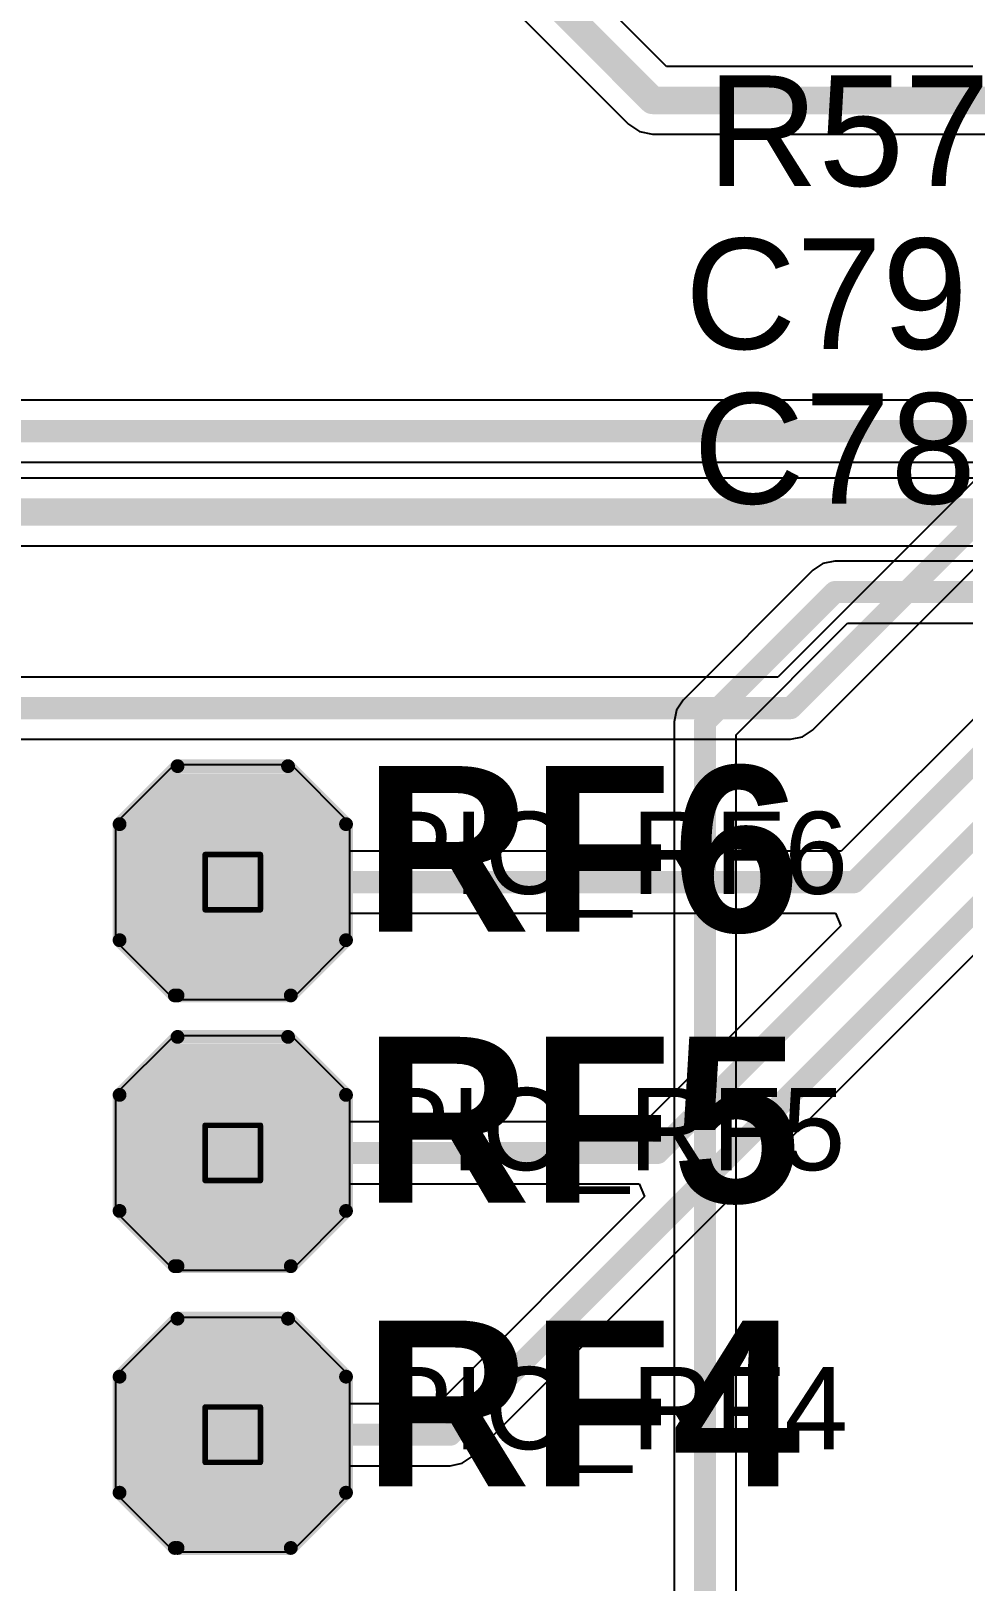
# Model space of a CAD drawing. Header units: inches. Extents: x -0.1 to 17.9, y -0.8 to 4.8.
# Drawn here: x 0.474 to 0.811, y 2.234 to 2.795 of the extents above; entities that cross this region are included whole.
import ezdxf

# ---------------------------------------------------------------- set-up
doc = ezdxf.new("R2010")
doc.units = ezdxf.units.IN
doc.header["$MEASUREMENT"] = 0
for name, color, linetype in [('Bottom Layer 1', 5, 'Continuous'), ('Bottom Solder', 6, 'Continuous'), ('Drill Drawing', 1, 'Continuous'), ('GND+Signal', 16, 'Continuous'), ('Multi-Layer', 9, 'Continuous'), ('Pad Holes', 156, 'Continuous'), ('PWR+Signal', 76, 'Continuous'), ('Top 3D Body', 56, 'Continuous'), ('Top Layer 1', 1, 'Continuous'), ('Top Overlay', 2, 'Continuous'), ('Top Solder', 216, 'Continuous')]:
    doc.layers.add(name, color=color, linetype=linetype)
doc.styles.add('Arial', font='', dxfattribs={"height": 0.2})
doc.styles.add('Arial_Bold', font='', dxfattribs={"height": 0.2})
doc.styles.get('Arial').set_extended_font_data('Arial')
doc.styles.get('Arial_Bold').set_extended_font_data('Arial', bold=True)

# ---------------------------------------------------------------- blocks, each defined once
blk = doc.blocks.new('T____P______TH_1_8___H_________0_92___61')
at = {"layer": 'Bottom Layer 1'}
blk.add_hatch(color=5, dxfattribs=at).paths.add_polyline_path([(0.01772, 0.03543), (-0.01772, 0.03543), (-0.03543, 0.01772), (-0.03543, -0.01772), (-0.01772, -0.03543), (0.01772, -0.03543), (0.03543, -0.01772), (0.03543, 0.01772)])
at = {"layer": 'Bottom Solder'}
blk.add_hatch(color=6, dxfattribs=at).paths.add_polyline_path([(0.01972, 0.03943), (-0.01972, 0.03943), (-0.03943, 0.01972), (-0.03943, -0.01972), (-0.01972, -0.03943), (0.01972, -0.03943), (0.03943, -0.01972), (0.03943, 0.01972)])
at = {"layer": 'GND+Signal'}
blk.add_hatch(color=16, dxfattribs=at).paths.add_polyline_path([(0.01772, 0.03543), (-0.01772, 0.03543), (-0.03543, 0.01772), (-0.03543, -0.01772), (-0.01772, -0.03543), (0.01772, -0.03543), (0.03543, -0.01772), (0.03543, 0.01772)])
at = {"layer": 'Multi-Layer'}
blk.add_hatch(color=9, dxfattribs=at).paths.add_polyline_path([(0.01772, 0.03543), (-0.01772, 0.03543), (-0.03543, 0.01772), (-0.03543, -0.01772), (-0.01772, -0.03543), (0.01772, -0.03543), (0.03543, -0.01772), (0.03543, 0.01772)])
at = {"layer": 'Pad Holes'}
h = blk.add_hatch(color=7, dxfattribs=at)
edge = h.paths.add_edge_path()
edge.add_arc((0, 0), 0.01811, 0, 360)
at = {"layer": 'PWR+Signal'}
blk.add_hatch(color=76, dxfattribs=at).paths.add_polyline_path([(0.01772, 0.03543), (-0.01772, 0.03543), (-0.03543, 0.01772), (-0.03543, -0.01772), (-0.01772, -0.03543), (0.01772, -0.03543), (0.03543, -0.01772), (0.03543, 0.01772)])
at = {"layer": 'Top Layer 1'}
blk.add_hatch(color=1, dxfattribs=at).paths.add_polyline_path([(0.01772, 0.03543), (-0.01772, 0.03543), (-0.03543, 0.01772), (-0.03543, -0.01772), (-0.01772, -0.03543), (0.01772, -0.03543), (0.03543, -0.01772), (0.03543, 0.01772)])
at = {"layer": 'Top Solder'}
blk.add_hatch(color=216, dxfattribs=at).paths.add_polyline_path([(0.01972, 0.03943), (-0.01972, 0.03943), (-0.03943, 0.01972), (-0.03943, -0.01972), (-0.01972, -0.03943), (0.01972, -0.03943), (0.03943, -0.01972), (0.03943, 0.01972)])
at = {"layer": 'Top Overlay'}
for points in [[(-0.041, 0.021, 0.005, 0.005, 0), (-0.02, 0.042, 0.005, 0.005, 0)], [(-0.02, 0.042, 0.005, 0.005, 0), (0.02, 0.042, 0.005, 0.005, 0)], [(0.02, 0.042, 0.005, 0.005, 0), (0.041, 0.021, 0.005, 0.005, 0)], [(-0.041, -0.021, 0.005, 0.005, 0), (-0.041, 0.021, 0.005, 0.005, 0)], [(0.041, -0.021, 0.005, 0.005, 0), (0.041, 0.021, 0.005, 0.005, 0)], [(-0.041, -0.021, 0.005, 0.005, 0), (-0.021, -0.041, 0.005, 0.005, 0)], [(0.021, -0.041, 0.005, 0.005, 0), (0.041, -0.021, 0.005, 0.005, 0)], [(-0.02, -0.041, 0.005, 0.005, 0), (0.021, -0.041, 0.005, 0.005, 0)]]:
    blk.add_lwpolyline(points, format="xyseb", dxfattribs=at)
for points in [[(-0.02125, 0.042, 0.0025, 0.0025, 1), (-0.01875, 0.042, 0.0025, 0.0025, 1)], [(-0.02125, 0.042, 0.0025, 0.0025, 1), (-0.01875, 0.042, 0.0025, 0.0025, 1)], [(0.01875, 0.042, 0.0025, 0.0025, 1), (0.02125, 0.042, 0.0025, 0.0025, 1)], [(0.01875, 0.042, 0.0025, 0.0025, 1), (0.02125, 0.042, 0.0025, 0.0025, 1)], [(-0.04225, 0.021, 0.0025, 0.0025, 1), (-0.03975, 0.021, 0.0025, 0.0025, 1)], [(-0.04225, 0.021, 0.0025, 0.0025, 1), (-0.03975, 0.021, 0.0025, 0.0025, 1)], [(0.03975, 0.021, 0.0025, 0.0025, 1), (0.04225, 0.021, 0.0025, 0.0025, 1)], [(0.03975, 0.021, 0.0025, 0.0025, 1), (0.04225, 0.021, 0.0025, 0.0025, 1)], [(-0.04225, -0.021, 0.0025, 0.0025, 1), (-0.03975, -0.021, 0.0025, 0.0025, 1)], [(-0.04225, -0.021, 0.0025, 0.0025, 1), (-0.03975, -0.021, 0.0025, 0.0025, 1)], [(0.03975, -0.021, 0.0025, 0.0025, 1), (0.04225, -0.021, 0.0025, 0.0025, 1)], [(0.03975, -0.021, 0.0025, 0.0025, 1), (0.04225, -0.021, 0.0025, 0.0025, 1)], [(-0.02225, -0.041, 0.0025, 0.0025, 1), (-0.01975, -0.041, 0.0025, 0.0025, 1)], [(-0.02125, -0.041, 0.0025, 0.0025, 1), (-0.01875, -0.041, 0.0025, 0.0025, 1)], [(0.01975, -0.041, 0.0025, 0.0025, 1), (0.02225, -0.041, 0.0025, 0.0025, 1)], [(0.01975, -0.041, 0.0025, 0.0025, 1), (0.02225, -0.041, 0.0025, 0.0025, 1)]]:
    blk.add_lwpolyline(points, format="xyseb", close=True, dxfattribs=at)
blk = doc.blocks.new('T____P______TH_1_8___H_________0_92___62')
at = {"layer": 'Bottom Layer 1'}
blk.add_hatch(color=5, dxfattribs=at).paths.add_polyline_path([(0.01772, 0.03543), (-0.01772, 0.03543), (-0.03543, 0.01772), (-0.03543, -0.01772), (-0.01772, -0.03543), (0.01772, -0.03543), (0.03543, -0.01772), (0.03543, 0.01772)])
at = {"layer": 'Bottom Solder'}
blk.add_hatch(color=6, dxfattribs=at).paths.add_polyline_path([(0.01972, 0.03943), (-0.01972, 0.03943), (-0.03943, 0.01972), (-0.03943, -0.01972), (-0.01972, -0.03943), (0.01972, -0.03943), (0.03943, -0.01972), (0.03943, 0.01972)])
at = {"layer": 'GND+Signal'}
blk.add_hatch(color=16, dxfattribs=at).paths.add_polyline_path([(0.01772, 0.03543), (-0.01772, 0.03543), (-0.03543, 0.01772), (-0.03543, -0.01772), (-0.01772, -0.03543), (0.01772, -0.03543), (0.03543, -0.01772), (0.03543, 0.01772)])
at = {"layer": 'Multi-Layer'}
blk.add_hatch(color=9, dxfattribs=at).paths.add_polyline_path([(0.01772, 0.03543), (-0.01772, 0.03543), (-0.03543, 0.01772), (-0.03543, -0.01772), (-0.01772, -0.03543), (0.01772, -0.03543), (0.03543, -0.01772), (0.03543, 0.01772)])
at = {"layer": 'Pad Holes'}
h = blk.add_hatch(color=7, dxfattribs=at)
edge = h.paths.add_edge_path()
edge.add_arc((0, 0), 0.01811, 0, 360)
at = {"layer": 'PWR+Signal'}
blk.add_hatch(color=76, dxfattribs=at).paths.add_polyline_path([(0.01772, 0.03543), (-0.01772, 0.03543), (-0.03543, 0.01772), (-0.03543, -0.01772), (-0.01772, -0.03543), (0.01772, -0.03543), (0.03543, -0.01772), (0.03543, 0.01772)])
at = {"layer": 'Top Layer 1'}
blk.add_hatch(color=1, dxfattribs=at).paths.add_polyline_path([(0.01772, 0.03543), (-0.01772, 0.03543), (-0.03543, 0.01772), (-0.03543, -0.01772), (-0.01772, -0.03543), (0.01772, -0.03543), (0.03543, -0.01772), (0.03543, 0.01772)])
at = {"layer": 'Top Solder'}
blk.add_hatch(color=216, dxfattribs=at).paths.add_polyline_path([(0.01972, 0.03943), (-0.01972, 0.03943), (-0.03943, 0.01972), (-0.03943, -0.01972), (-0.01972, -0.03943), (0.01972, -0.03943), (0.03943, -0.01972), (0.03943, 0.01972)])
at = {"layer": 'Top Overlay'}
for points in [[(-0.041, 0.021, 0.005, 0.005, 0), (-0.02, 0.042, 0.005, 0.005, 0)], [(-0.02, 0.042, 0.005, 0.005, 0), (0.02, 0.042, 0.005, 0.005, 0)], [(0.02, 0.042, 0.005, 0.005, 0), (0.041, 0.021, 0.005, 0.005, 0)], [(-0.041, -0.021, 0.005, 0.005, 0), (-0.041, 0.021, 0.005, 0.005, 0)], [(0.041, -0.021, 0.005, 0.005, 0), (0.041, 0.021, 0.005, 0.005, 0)], [(-0.041, -0.021, 0.005, 0.005, 0), (-0.021, -0.041, 0.005, 0.005, 0)], [(0.021, -0.041, 0.005, 0.005, 0), (0.041, -0.021, 0.005, 0.005, 0)], [(-0.02, -0.041, 0.005, 0.005, 0), (0.021, -0.041, 0.005, 0.005, 0)]]:
    blk.add_lwpolyline(points, format="xyseb", dxfattribs=at)
for points in [[(-0.02125, 0.042, 0.0025, 0.0025, 1), (-0.01875, 0.042, 0.0025, 0.0025, 1)], [(-0.02125, 0.042, 0.0025, 0.0025, 1), (-0.01875, 0.042, 0.0025, 0.0025, 1)], [(0.01875, 0.042, 0.0025, 0.0025, 1), (0.02125, 0.042, 0.0025, 0.0025, 1)], [(0.01875, 0.042, 0.0025, 0.0025, 1), (0.02125, 0.042, 0.0025, 0.0025, 1)], [(-0.04225, 0.021, 0.0025, 0.0025, 1), (-0.03975, 0.021, 0.0025, 0.0025, 1)], [(-0.04225, 0.021, 0.0025, 0.0025, 1), (-0.03975, 0.021, 0.0025, 0.0025, 1)], [(0.03975, 0.021, 0.0025, 0.0025, 1), (0.04225, 0.021, 0.0025, 0.0025, 1)], [(0.03975, 0.021, 0.0025, 0.0025, 1), (0.04225, 0.021, 0.0025, 0.0025, 1)], [(-0.04225, -0.021, 0.0025, 0.0025, 1), (-0.03975, -0.021, 0.0025, 0.0025, 1)], [(-0.04225, -0.021, 0.0025, 0.0025, 1), (-0.03975, -0.021, 0.0025, 0.0025, 1)], [(0.03975, -0.021, 0.0025, 0.0025, 1), (0.04225, -0.021, 0.0025, 0.0025, 1)], [(0.03975, -0.021, 0.0025, 0.0025, 1), (0.04225, -0.021, 0.0025, 0.0025, 1)], [(-0.02225, -0.041, 0.0025, 0.0025, 1), (-0.01975, -0.041, 0.0025, 0.0025, 1)], [(-0.02125, -0.041, 0.0025, 0.0025, 1), (-0.01875, -0.041, 0.0025, 0.0025, 1)], [(0.01975, -0.041, 0.0025, 0.0025, 1), (0.02225, -0.041, 0.0025, 0.0025, 1)], [(0.01975, -0.041, 0.0025, 0.0025, 1), (0.02225, -0.041, 0.0025, 0.0025, 1)]]:
    blk.add_lwpolyline(points, format="xyseb", close=True, dxfattribs=at)
blk = doc.blocks.new('T____P______TH_1_8___H_________0_92___64')
at = {"layer": 'Bottom Layer 1'}
blk.add_hatch(color=5, dxfattribs=at).paths.add_polyline_path([(0.01772, 0.03543), (-0.01772, 0.03543), (-0.03543, 0.01772), (-0.03543, -0.01772), (-0.01772, -0.03543), (0.01772, -0.03543), (0.03543, -0.01772), (0.03543, 0.01772)])
at = {"layer": 'Bottom Solder'}
blk.add_hatch(color=6, dxfattribs=at).paths.add_polyline_path([(0.01972, 0.03943), (-0.01972, 0.03943), (-0.03943, 0.01972), (-0.03943, -0.01972), (-0.01972, -0.03943), (0.01972, -0.03943), (0.03943, -0.01972), (0.03943, 0.01972)])
at = {"layer": 'GND+Signal'}
blk.add_hatch(color=16, dxfattribs=at).paths.add_polyline_path([(0.01772, 0.03543), (-0.01772, 0.03543), (-0.03543, 0.01772), (-0.03543, -0.01772), (-0.01772, -0.03543), (0.01772, -0.03543), (0.03543, -0.01772), (0.03543, 0.01772)])
at = {"layer": 'Multi-Layer'}
blk.add_hatch(color=9, dxfattribs=at).paths.add_polyline_path([(0.01772, 0.03543), (-0.01772, 0.03543), (-0.03543, 0.01772), (-0.03543, -0.01772), (-0.01772, -0.03543), (0.01772, -0.03543), (0.03543, -0.01772), (0.03543, 0.01772)])
at = {"layer": 'Pad Holes'}
h = blk.add_hatch(color=7, dxfattribs=at)
edge = h.paths.add_edge_path()
edge.add_arc((0, 0), 0.01811, 0, 360)
at = {"layer": 'PWR+Signal'}
blk.add_hatch(color=76, dxfattribs=at).paths.add_polyline_path([(0.01772, 0.03543), (-0.01772, 0.03543), (-0.03543, 0.01772), (-0.03543, -0.01772), (-0.01772, -0.03543), (0.01772, -0.03543), (0.03543, -0.01772), (0.03543, 0.01772)])
at = {"layer": 'Top Layer 1'}
blk.add_hatch(color=1, dxfattribs=at).paths.add_polyline_path([(0.01772, 0.03543), (-0.01772, 0.03543), (-0.03543, 0.01772), (-0.03543, -0.01772), (-0.01772, -0.03543), (0.01772, -0.03543), (0.03543, -0.01772), (0.03543, 0.01772)])
at = {"layer": 'Top Solder'}
blk.add_hatch(color=216, dxfattribs=at).paths.add_polyline_path([(0.01972, 0.03943), (-0.01972, 0.03943), (-0.03943, 0.01972), (-0.03943, -0.01972), (-0.01972, -0.03943), (0.01972, -0.03943), (0.03943, -0.01972), (0.03943, 0.01972)])
at = {"layer": 'Top Overlay'}
for points in [[(-0.041, 0.021, 0.005, 0.005, 0), (-0.02, 0.042, 0.005, 0.005, 0)], [(-0.02, 0.042, 0.005, 0.005, 0), (0.02, 0.042, 0.005, 0.005, 0)], [(0.02, 0.042, 0.005, 0.005, 0), (0.041, 0.021, 0.005, 0.005, 0)], [(-0.041, -0.021, 0.005, 0.005, 0), (-0.041, 0.021, 0.005, 0.005, 0)], [(0.041, -0.021, 0.005, 0.005, 0), (0.041, 0.021, 0.005, 0.005, 0)], [(-0.041, -0.021, 0.005, 0.005, 0), (-0.021, -0.041, 0.005, 0.005, 0)], [(0.021, -0.041, 0.005, 0.005, 0), (0.041, -0.021, 0.005, 0.005, 0)], [(-0.02, -0.041, 0.005, 0.005, 0), (0.021, -0.041, 0.005, 0.005, 0)]]:
    blk.add_lwpolyline(points, format="xyseb", dxfattribs=at)
for points in [[(-0.02125, 0.042, 0.0025, 0.0025, 1), (-0.01875, 0.042, 0.0025, 0.0025, 1)], [(-0.02125, 0.042, 0.0025, 0.0025, 1), (-0.01875, 0.042, 0.0025, 0.0025, 1)], [(0.01875, 0.042, 0.0025, 0.0025, 1), (0.02125, 0.042, 0.0025, 0.0025, 1)], [(0.01875, 0.042, 0.0025, 0.0025, 1), (0.02125, 0.042, 0.0025, 0.0025, 1)], [(-0.04225, 0.021, 0.0025, 0.0025, 1), (-0.03975, 0.021, 0.0025, 0.0025, 1)], [(-0.04225, 0.021, 0.0025, 0.0025, 1), (-0.03975, 0.021, 0.0025, 0.0025, 1)], [(0.03975, 0.021, 0.0025, 0.0025, 1), (0.04225, 0.021, 0.0025, 0.0025, 1)], [(0.03975, 0.021, 0.0025, 0.0025, 1), (0.04225, 0.021, 0.0025, 0.0025, 1)], [(-0.04225, -0.021, 0.0025, 0.0025, 1), (-0.03975, -0.021, 0.0025, 0.0025, 1)], [(-0.04225, -0.021, 0.0025, 0.0025, 1), (-0.03975, -0.021, 0.0025, 0.0025, 1)], [(0.03975, -0.021, 0.0025, 0.0025, 1), (0.04225, -0.021, 0.0025, 0.0025, 1)], [(0.03975, -0.021, 0.0025, 0.0025, 1), (0.04225, -0.021, 0.0025, 0.0025, 1)], [(-0.02225, -0.041, 0.0025, 0.0025, 1), (-0.01975, -0.041, 0.0025, 0.0025, 1)], [(-0.02125, -0.041, 0.0025, 0.0025, 1), (-0.01875, -0.041, 0.0025, 0.0025, 1)], [(0.01975, -0.041, 0.0025, 0.0025, 1), (0.02225, -0.041, 0.0025, 0.0025, 1)], [(0.01975, -0.041, 0.0025, 0.0025, 1), (0.02225, -0.041, 0.0025, 0.0025, 1)]]:
    blk.add_lwpolyline(points, format="xyseb", close=True, dxfattribs=at)

msp = doc.modelspace()

# ---------------------------------------------------------------- linework, layer by layer
at = {"layer": 'Bottom Layer 1'}
for p, q in [((0.70407, 2.78224), (0.52765, 2.95865)), ((0.51393, 2.93776), (0.69035, 2.76135)), ((0.91063, 2.78224), (0.70407, 2.78224)), ((0.75693, 2.54207), (0.99465, 2.77978)), ((0.69035, 2.76135), (0.69432, 2.7587)), ((0.69432, 2.7587), (0.699, 2.75776)), ((0.699, 2.75776), (0.83139, 2.75776)), ((0.89645, 2.71331), (0.74435, 2.56122)), ((0.74435, 2.56122), (0.21, 2.56122)), ((0.75329, 2.53964), (0.75693, 2.54207)), ((0.21, 2.53878), (0.749, 2.53878)), ((0.749, 2.53878), (0.75329, 2.53964)), ((0.749, 2.53878), (0.749, 2.53878)), ((0.52578, 2.52943), (0.50457, 2.50822)), ((0.56822, 2.52943), (0.52578, 2.52943)), ((0.58943, 2.50822), (0.56822, 2.52943)), ((0.50457, 2.50822), (0.50457, 2.46578)), ((0.58943, 2.46578), (0.58943, 2.50822)), ((0.50457, 2.46578), (0.52578, 2.44457)), ((0.56822, 2.44457), (0.58943, 2.46578)), ((0.52578, 2.44457), (0.56822, 2.44457)), ((0.52578, 2.43143), (0.50457, 2.41022)), ((0.56822, 2.43143), (0.52578, 2.43143)), ((0.58943, 2.41022), (0.56822, 2.43143)), ((0.50457, 2.41022), (0.50457, 2.36778)), ((0.58943, 2.36778), (0.58943, 2.41022)), ((0.50457, 2.36778), (0.52578, 2.34657)), ((0.56822, 2.34657), (0.58943, 2.36778)), ((0.52578, 2.34657), (0.56822, 2.34657)), ((0.52578, 2.32943), (0.50457, 2.30822)), ((0.56822, 2.32943), (0.52578, 2.32943)), ((0.58943, 2.30822), (0.56822, 2.32943)), ((0.50457, 2.30822), (0.50457, 2.26578)), ((0.58943, 2.26578), (0.58943, 2.30822)), ((0.50457, 2.26578), (0.52578, 2.24457)), ((0.56822, 2.24457), (0.58943, 2.26578)), ((0.52578, 2.24457), (0.56822, 2.24457))]:
    msp.add_line(p, q, dxfattribs=at)
for points in [[(0.519, 2.95, 0.01, 0.01, 0), (0.699, 2.77, 0.01, 0.01, 0)], [(0.749, 2.55, 0.008, 0.008, 0), (0.99, 2.791, 0.008, 0.008, 0)], [(0.699, 2.77, 0.01, 0.01, 0), (0.925, 2.77, 0.01, 0.01, 0)], [(0.165, 2.55, 0.008, 0.008, 0), (0.749, 2.55, 0.008, 0.008, 0)]]:
    msp.add_lwpolyline(points, format="xyseb", dxfattribs=at)
for points in [[(0.6965, 2.77, 0.005, 0.005, 1), (0.7015, 2.77, 0.005, 0.005, 1)], [(0.6965, 2.77, 0.005, 0.005, 1), (0.7015, 2.77, 0.005, 0.005, 1)], [(0.747, 2.55, 0.004, 0.004, 1), (0.751, 2.55, 0.004, 0.004, 1)], [(0.747, 2.55, 0.004, 0.004, 1), (0.751, 2.55, 0.004, 0.004, 1)]]:
    msp.add_lwpolyline(points, format="xyseb", close=True, dxfattribs=at)
at = {"layer": 'Drill Drawing'}
for points in [[(0.537, 2.497, 0.002, 0.002, 0), (0.557, 2.497, 0.002, 0.002, 0)], [(0.537, 2.477, 0.002, 0.002, 0), (0.537, 2.497, 0.002, 0.002, 0)], [(0.557, 2.477, 0.002, 0.002, 0), (0.557, 2.497, 0.002, 0.002, 0)], [(0.537, 2.477, 0.002, 0.002, 0), (0.557, 2.477, 0.002, 0.002, 0)], [(0.537, 2.399, 0.002, 0.002, 0), (0.557, 2.399, 0.002, 0.002, 0)], [(0.537, 2.379, 0.002, 0.002, 0), (0.537, 2.399, 0.002, 0.002, 0)], [(0.557, 2.379, 0.002, 0.002, 0), (0.557, 2.399, 0.002, 0.002, 0)], [(0.537, 2.379, 0.002, 0.002, 0), (0.557, 2.379, 0.002, 0.002, 0)], [(0.537, 2.297, 0.002, 0.002, 0), (0.557, 2.297, 0.002, 0.002, 0)], [(0.537, 2.277, 0.002, 0.002, 0), (0.537, 2.297, 0.002, 0.002, 0)], [(0.557, 2.277, 0.002, 0.002, 0), (0.557, 2.297, 0.002, 0.002, 0)], [(0.537, 2.277, 0.002, 0.002, 0), (0.557, 2.277, 0.002, 0.002, 0)]]:
    msp.add_lwpolyline(points, format="xyseb", dxfattribs=at)
for points in [[(0.5365, 2.497, 0.001, 0.001, 1), (0.5375, 2.497, 0.001, 0.001, 1)], [(0.5365, 2.497, 0.001, 0.001, 1), (0.5375, 2.497, 0.001, 0.001, 1)], [(0.5565, 2.497, 0.001, 0.001, 1), (0.5575, 2.497, 0.001, 0.001, 1)], [(0.5565, 2.497, 0.001, 0.001, 1), (0.5575, 2.497, 0.001, 0.001, 1)], [(0.5365, 2.477, 0.001, 0.001, 1), (0.5375, 2.477, 0.001, 0.001, 1)], [(0.5365, 2.477, 0.001, 0.001, 1), (0.5375, 2.477, 0.001, 0.001, 1)], [(0.5565, 2.477, 0.001, 0.001, 1), (0.5575, 2.477, 0.001, 0.001, 1)], [(0.5565, 2.477, 0.001, 0.001, 1), (0.5575, 2.477, 0.001, 0.001, 1)], [(0.5365, 2.399, 0.001, 0.001, 1), (0.5375, 2.399, 0.001, 0.001, 1)], [(0.5365, 2.399, 0.001, 0.001, 1), (0.5375, 2.399, 0.001, 0.001, 1)], [(0.5565, 2.399, 0.001, 0.001, 1), (0.5575, 2.399, 0.001, 0.001, 1)], [(0.5565, 2.399, 0.001, 0.001, 1), (0.5575, 2.399, 0.001, 0.001, 1)], [(0.5365, 2.379, 0.001, 0.001, 1), (0.5375, 2.379, 0.001, 0.001, 1)], [(0.5365, 2.379, 0.001, 0.001, 1), (0.5375, 2.379, 0.001, 0.001, 1)], [(0.5565, 2.379, 0.001, 0.001, 1), (0.5575, 2.379, 0.001, 0.001, 1)], [(0.5565, 2.379, 0.001, 0.001, 1), (0.5575, 2.379, 0.001, 0.001, 1)], [(0.5365, 2.297, 0.001, 0.001, 1), (0.5375, 2.297, 0.001, 0.001, 1)], [(0.5365, 2.297, 0.001, 0.001, 1), (0.5375, 2.297, 0.001, 0.001, 1)], [(0.5565, 2.297, 0.001, 0.001, 1), (0.5575, 2.297, 0.001, 0.001, 1)], [(0.5565, 2.297, 0.001, 0.001, 1), (0.5575, 2.297, 0.001, 0.001, 1)], [(0.5365, 2.277, 0.001, 0.001, 1), (0.5375, 2.277, 0.001, 0.001, 1)], [(0.5365, 2.277, 0.001, 0.001, 1), (0.5375, 2.277, 0.001, 0.001, 1)], [(0.5565, 2.277, 0.001, 0.001, 1), (0.5575, 2.277, 0.001, 0.001, 1)], [(0.5565, 2.277, 0.001, 0.001, 1), (0.5575, 2.277, 0.001, 0.001, 1)]]:
    msp.add_lwpolyline(points, format="xyseb", close=True, dxfattribs=at)
at = {"layer": 'GND+Signal'}
for p, q in [((1.08486, 2.66146), (0.20994, 2.66146)), ((0.21007, 2.63903), (1.08008, 2.63903)), ((1.07793, 2.63324), (0.304, 2.63324)), ((0.30907, 2.60876), (1.05667, 2.60876)), ((0.75707, 2.59993), (0.71007, 2.55293)), ((0.76071, 2.60236), (0.75707, 2.59993)), ((0.75707, 2.59993), (0.75707, 2.59993)), ((0.765, 2.60322), (0.76071, 2.60236)), ((1.05898, 2.60322), (0.765, 2.60322)), ((0.765, 2.60322), (0.765, 2.60322)), ((0.72922, 2.54036), (0.76965, 2.58078)), ((0.76965, 2.58078), (1.06361, 2.58078)), ((0.71007, 2.55293), (0.70764, 2.54929)), ((0.70764, 2.54929), (0.70679, 2.545)), ((0.70679, 2.545), (0.70679, 2.545)), ((0.70679, 2.545), (0.70679, 1.91843)), ((0.72922, 1.91843), (0.72922, 2.54036)), ((0.52578, 2.52943), (0.50457, 2.50822)), ((0.56822, 2.52943), (0.52578, 2.52943)), ((0.58943, 2.50822), (0.56822, 2.52943)), ((0.50457, 2.50822), (0.50457, 2.46578)), ((0.58943, 2.46578), (0.58943, 2.50822)), ((0.50457, 2.46578), (0.52578, 2.44457)), ((0.56822, 2.44457), (0.58943, 2.46578)), ((0.52578, 2.44457), (0.56822, 2.44457)), ((0.52578, 2.43143), (0.50457, 2.41022)), ((0.56822, 2.43143), (0.52578, 2.43143)), ((0.58943, 2.41022), (0.56822, 2.43143)), ((0.50457, 2.41022), (0.50457, 2.36778)), ((0.58943, 2.36778), (0.58943, 2.41022)), ((0.50457, 2.36778), (0.52578, 2.34657)), ((0.56822, 2.34657), (0.58943, 2.36778)), ((0.52578, 2.34657), (0.56822, 2.34657)), ((0.52578, 2.32943), (0.50457, 2.30822)), ((0.56822, 2.32943), (0.52578, 2.32943)), ((0.58943, 2.30822), (0.56822, 2.32943)), ((0.50457, 2.30822), (0.50457, 2.26578)), ((0.58943, 2.26578), (0.58943, 2.30822)), ((0.50457, 2.26578), (0.52578, 2.24457)), ((0.56822, 2.24457), (0.58943, 2.26578)), ((0.52578, 2.24457), (0.56822, 2.24457))]:
    msp.add_line(p, q, dxfattribs=at)
for points in [[(0.16524, 2.65024, 0.008, 0.008, 0), (1.101, 2.65024, 0.008, 0.008, 0)], [(0.304, 2.621, 0.01, 0.01, 0), (1.329, 2.621, 0.01, 0.01, 0)], [(0.718, 2.545, 0.008, 0.008, 0), (0.765, 2.592, 0.008, 0.008, 0)], [(0.765, 2.592, 0.008, 0.008, 0), (1.079, 2.592, 0.008, 0.008, 0)], [(0.718, 1.876, 0.008, 0.008, 0), (0.718, 2.545, 0.008, 0.008, 0)]]:
    msp.add_lwpolyline(points, format="xyseb", dxfattribs=at)
for points in [[(0.763, 2.592, 0.004, 0.004, 1), (0.767, 2.592, 0.004, 0.004, 1)], [(0.763, 2.592, 0.004, 0.004, 1), (0.767, 2.592, 0.004, 0.004, 1)], [(0.716, 2.545, 0.004, 0.004, 1), (0.72, 2.545, 0.004, 0.004, 1)], [(0.716, 2.545, 0.004, 0.004, 1), (0.72, 2.545, 0.004, 0.004, 1)]]:
    msp.add_lwpolyline(points, format="xyseb", close=True, dxfattribs=at)
at = {"layer": 'PWR+Signal'}
for p, q in [((0.52578, 2.52943), (0.50457, 2.50822)), ((0.56822, 2.52943), (0.52578, 2.52943)), ((0.58943, 2.50822), (0.56822, 2.52943)), ((0.50457, 2.50822), (0.50457, 2.46578)), ((0.58943, 2.46578), (0.58943, 2.50822)), ((0.50457, 2.46578), (0.52578, 2.44457)), ((0.56822, 2.44457), (0.58943, 2.46578)), ((0.52578, 2.44457), (0.56822, 2.44457)), ((0.52578, 2.43143), (0.50457, 2.41022)), ((0.56822, 2.43143), (0.52578, 2.43143)), ((0.58943, 2.41022), (0.56822, 2.43143)), ((0.50457, 2.41022), (0.50457, 2.36778)), ((0.58943, 2.36778), (0.58943, 2.41022)), ((0.50457, 2.36778), (0.52578, 2.34657)), ((0.56822, 2.34657), (0.58943, 2.36778)), ((0.52578, 2.34657), (0.56822, 2.34657)), ((0.52578, 2.32943), (0.50457, 2.30822)), ((0.56822, 2.32943), (0.52578, 2.32943)), ((0.58943, 2.30822), (0.56822, 2.32943)), ((0.50457, 2.30822), (0.50457, 2.26578)), ((0.58943, 2.26578), (0.58943, 2.30822)), ((0.50457, 2.26578), (0.52578, 2.24457)), ((0.56822, 2.24457), (0.58943, 2.26578)), ((0.52578, 2.24457), (0.56822, 2.24457))]:
    msp.add_line(p, q, dxfattribs=at)
at = {"layer": 'Top Layer 1'}
for p, q in [((0.9245, 2.65536), (0.76735, 2.49822)), ((0.63367, 2.27907), (0.9297, 2.5751)), ((0.52578, 2.52943), (0.50457, 2.50822)), ((0.56822, 2.52943), (0.52578, 2.52943)), ((0.58943, 2.50822), (0.56822, 2.52943)), ((0.50457, 2.50822), (0.50457, 2.46578)), ((0.58943, 2.49822), (0.58943, 2.50822)), ((0.76735, 2.49822), (0.58943, 2.49822)), ((0.58943, 2.46578), (0.58943, 2.47578)), ((0.58943, 2.47578), (0.76526, 2.47578)), ((0.76526, 2.47578), (0.76717, 2.47117)), ((0.76717, 2.47117), (0.69622, 2.40022)), ((0.50457, 2.46578), (0.52578, 2.44457)), ((0.56822, 2.44457), (0.58943, 2.46578)), ((0.52578, 2.44457), (0.56822, 2.44457)), ((0.52578, 2.43143), (0.50457, 2.41022)), ((0.56822, 2.43143), (0.52578, 2.43143)), ((0.58943, 2.41022), (0.56822, 2.43143)), ((0.50457, 2.41022), (0.50457, 2.36778)), ((0.58943, 2.40022), (0.58943, 2.41022)), ((0.69622, 2.40022), (0.58943, 2.40022)), ((0.58943, 2.36778), (0.58943, 2.37778)), ((0.58943, 2.37778), (0.69413, 2.37778)), ((0.69413, 2.37778), (0.69604, 2.37317)), ((0.50457, 2.36778), (0.52578, 2.34657)), ((0.56822, 2.34657), (0.58943, 2.36778)), ((0.69604, 2.37317), (0.62109, 2.29822)), ((0.52578, 2.34657), (0.56822, 2.34657)), ((0.52578, 2.32943), (0.50457, 2.30822)), ((0.56822, 2.32943), (0.52578, 2.32943)), ((0.58943, 2.30822), (0.56822, 2.32943)), ((0.50457, 2.30822), (0.50457, 2.26578)), ((0.58943, 2.29822), (0.58943, 2.30822)), ((0.62109, 2.29822), (0.58943, 2.29822)), ((0.63003, 2.27664), (0.63367, 2.27907)), ((0.58943, 2.26578), (0.58943, 2.27578)), ((0.58943, 2.27578), (0.62574, 2.27578)), ((0.62574, 2.27578), (0.63003, 2.27664)), ((0.62574, 2.27578), (0.62574, 2.27578)), ((0.50457, 2.26578), (0.52578, 2.24457)), ((0.56822, 2.24457), (0.58943, 2.26578)), ((0.52578, 2.24457), (0.56822, 2.24457))]:
    msp.add_line(p, q, dxfattribs=at)
for points in [[(0.772, 2.487, 0.008, 0.008, 0), (0.9561, 2.6711, 0.008, 0.008, 0)], [(0.70087, 2.389, 0.008, 0.008, 0), (0.96329, 2.65142, 0.008, 0.008, 0)], [(0.62574, 2.287, 0.008, 0.008, 0), (0.97047, 2.63173, 0.008, 0.008, 0)], [(0.547, 2.487, 0.008, 0.008, 0), (0.772, 2.487, 0.008, 0.008, 0)], [(0.547, 2.389, 0.008, 0.008, 0), (0.70087, 2.389, 0.008, 0.008, 0)], [(0.547, 2.287, 0.008, 0.008, 0), (0.62574, 2.287, 0.008, 0.008, 0)]]:
    msp.add_lwpolyline(points, format="xyseb", dxfattribs=at)
for points in [[(0.545, 2.487, 0.004, 0.004, 1), (0.549, 2.487, 0.004, 0.004, 1)], [(0.77, 2.487, 0.004, 0.004, 1), (0.774, 2.487, 0.004, 0.004, 1)], [(0.77, 2.487, 0.004, 0.004, 1), (0.774, 2.487, 0.004, 0.004, 1)], [(0.545, 2.389, 0.004, 0.004, 1), (0.549, 2.389, 0.004, 0.004, 1)], [(0.69887, 2.389, 0.004, 0.004, 1), (0.70287, 2.389, 0.004, 0.004, 1)], [(0.69887, 2.389, 0.004, 0.004, 1), (0.70287, 2.389, 0.004, 0.004, 1)], [(0.545, 2.287, 0.004, 0.004, 1), (0.549, 2.287, 0.004, 0.004, 1)], [(0.62374, 2.287, 0.004, 0.004, 1), (0.62774, 2.287, 0.004, 0.004, 1)], [(0.62374, 2.287, 0.004, 0.004, 1), (0.62774, 2.287, 0.004, 0.004, 1)]]:
    msp.add_lwpolyline(points, format="xyseb", close=True, dxfattribs=at)

# ---------------------------------------------------------------- block references
for name, p in [('T____P______TH_1_8___H_________0_92___61', (0.547, 2.487)), ('T____P______TH_1_8___H_________0_92___62', (0.547, 2.389)), ('T____P______TH_1_8___H_________0_92___64', (0.547, 2.287))]:
    msp.add_blockref(name, p)

# ---------------------------------------------------------------- texts
at = {"layer": 'Top 3D Body', "style": 'Arial'}
for s, p in [('PIC_RF6', (0.59893, 2.48275)), ('PIC_RF5', (0.59793, 2.38275)), ('PIC_RF4', (0.59893, 2.28175))]:
    msp.add_text(s, height=0.02975, dxfattribs=at).set_placement(p)
at = {"layer": 'Top Overlay'}
for s, height, style, p in [('R57', 0.04, 'Arial', (0.71868, 2.73901)), ('C79', 0.04, 'Arial', (0.71068, 2.68001)), ('C78', 0.04, 'Arial', (0.71368, 2.62401)), ('RF6', 0.06, 'Arial_Bold', (0.59433, 2.46903)), ('RF5', 0.06, 'Arial_Bold', (0.59433, 2.37103)), ('RF4', 0.06, 'Arial_Bold', (0.59433, 2.26832))]:
    msp.add_text(s, height=height, dxfattribs=dict(at, style=style)).set_placement(p)

doc.saveas('drawing.dxf')
